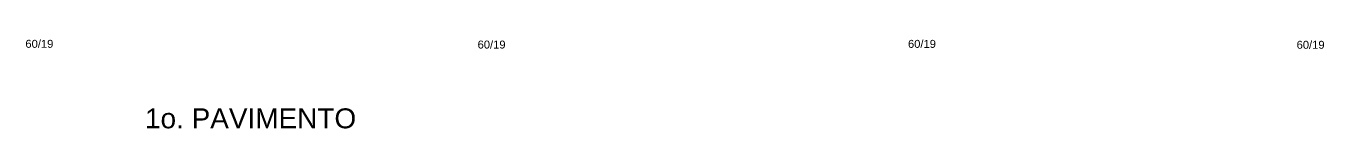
# Model space of a CAD drawing. Header units: millimetres. Extents: x 2332 to 8660, y 363 to 3984.
# Drawn here: x 5064 to 6686, y 1719 to 1830 of the extents above; entities that cross this region are included whole.
import ezdxf

# ---------------------------------------------------------------- set-up
doc = ezdxf.new("R2010")
doc.units = ezdxf.units.MM
doc.layers.add('7', color=7, linetype='Continuous')
doc.layers.add('P-D', color=2, linetype='Continuous')
doc.styles.get("Standard").update_dxf_attribs({"font": 'arial.ttf'})

msp = doc.modelspace()

# ---------------------------------------------------------------- texts
at = {"layer": '7', "linetype": 'Continuous'}
msp.add_text('1o. PAVIMENTO', height=24.9999, dxfattribs=at).set_placement((5212.91, 1718.91))
at = {"layer": 'P-D', "linetype": 'Continuous'}
for p in [(5063.43, 1819.95), (5628.56, 1819), (6166.45, 1819.89), (6652.15, 1818.75)]:
    msp.add_text('60/19', height=10, dxfattribs=at).set_placement(p)

doc.saveas('drawing.dxf')
